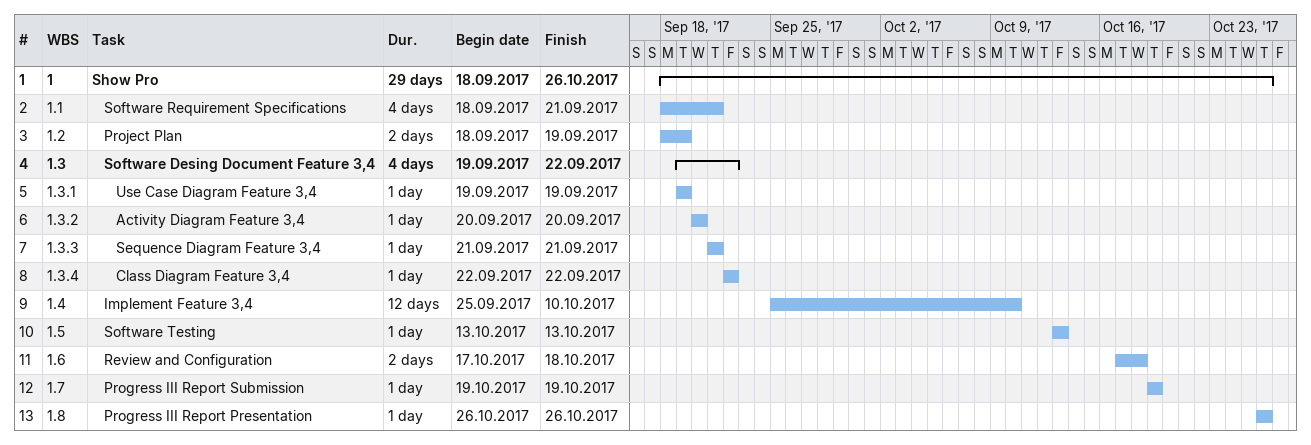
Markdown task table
| ID | WBS | Task | Duration | Start | Finish |
|---|---|---|---|---|---|
| 1 | 1 | **Show Pro** | 29d | 2017-09-18 | 2017-10-26 |
| 2 | 1.1 | Software Requirement Specifications | 4d | 2017-09-18 | 2017-09-21 |
| 3 | 1.2 | Project Plan | 2d | 2017-09-18 | 2017-09-19 |
| 4 | 1.3 | **Software Desing Document Feature 3,4** | 4d | 2017-09-19 | 2017-09-22 |
| 5 | 1.3.1 | Use Case Diagram Feature 3,4 | 1d | 2017-09-19 | 2017-09-19 |
| 6 | 1.3.2 | Activity Diagram Feature 3,4 | 1d | 2017-09-20 | 2017-09-20 |
| 7 | 1.3.3 | Sequence Diagram Feature 3,4 | 1d | 2017-09-21 | 2017-09-21 |
| 8 | 1.3.4 | Class Diagram Feature 3,4 | 1d | 2017-09-22 | 2017-09-22 |
| 9 | 1.4 | Implement Feature 3,4 | 12d | 2017-09-25 | 2017-10-10 |
| 10 | 1.5 | Software Testing | 1d | 2017-10-13 | 2017-10-13 |
| 11 | 1.6 | Review and Configuration | 2d | 2017-10-17 | 2017-10-18 |
| 12 | 1.7 | Progress III Report Submission | 1d | 2017-10-19 | 2017-10-19 |
| 13 | 1.8 | Progress III Report Presentation | 1d | 2017-10-26 | 2017-10-26 |
